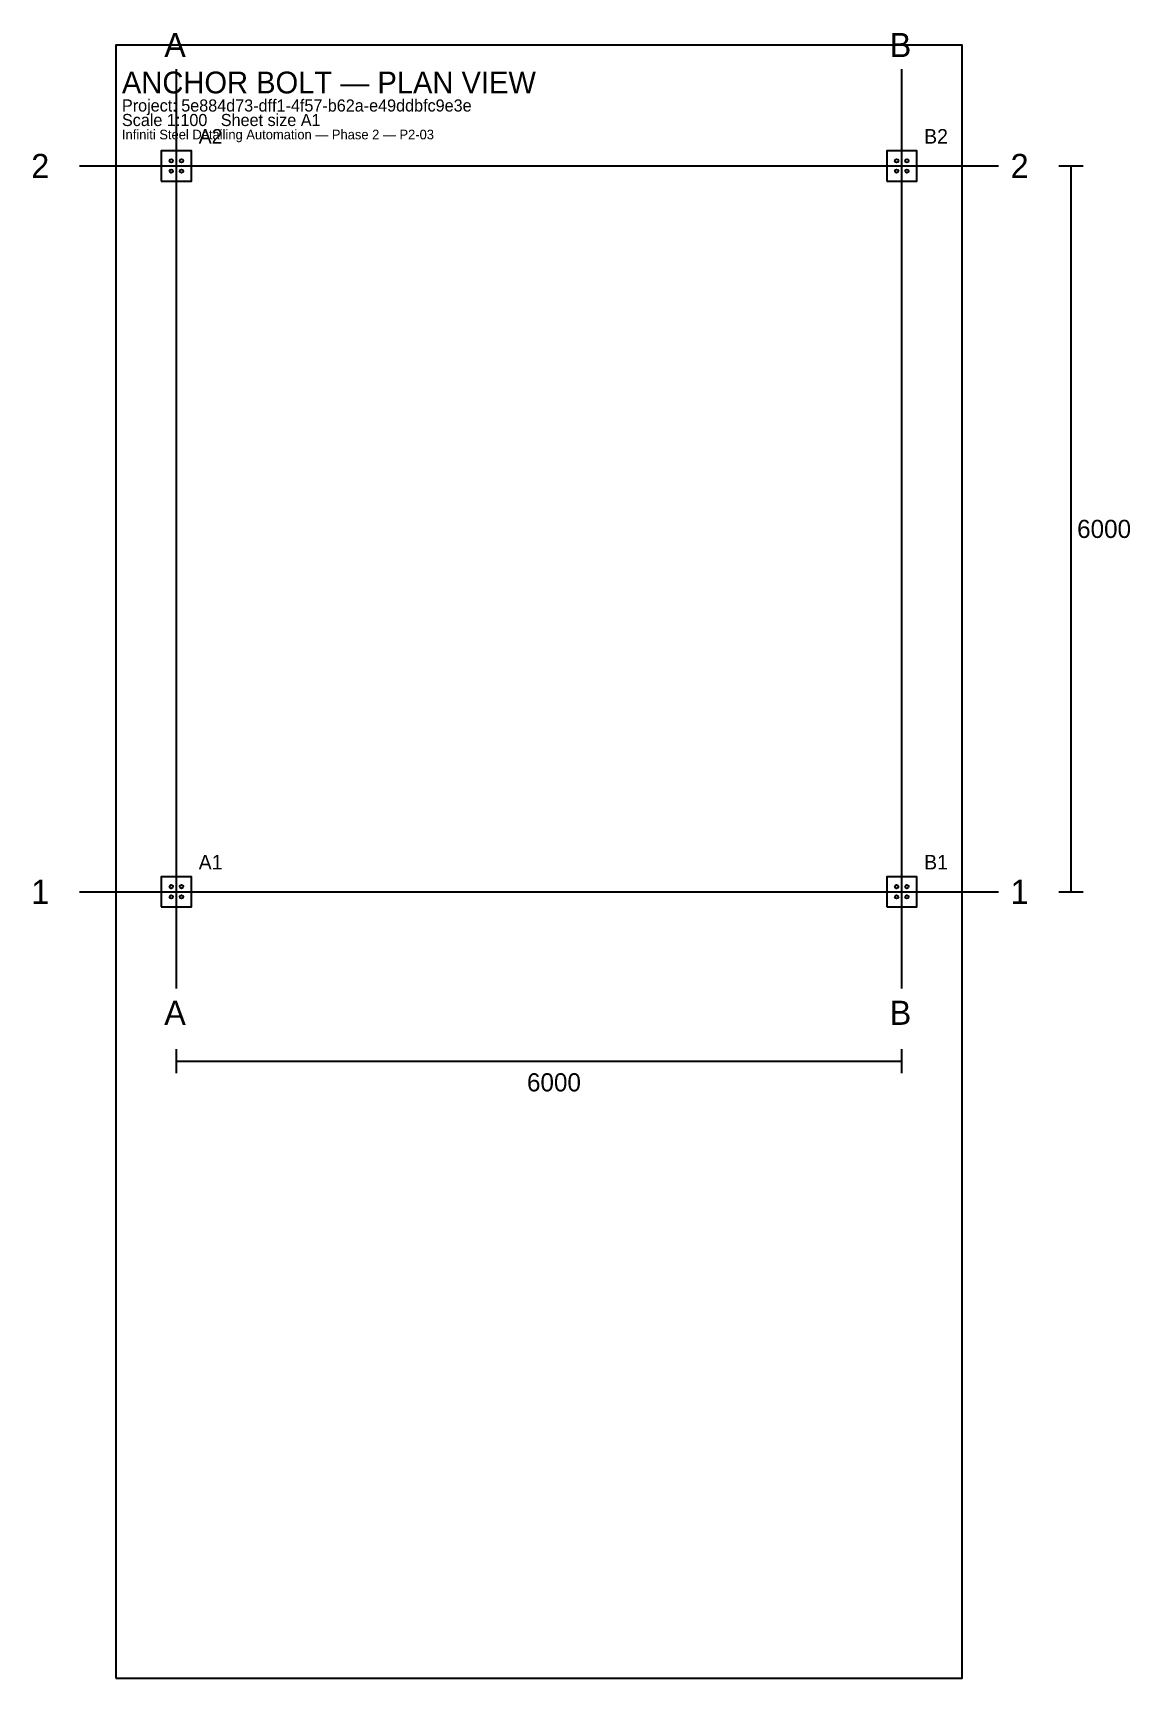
# Model space of a CAD drawing. Header units: metres. Extents: x -1187 to 7888, y -6500 to 7100.
import ezdxf

# ---------------------------------------------------------------- set-up
doc = ezdxf.new("R2010")
doc.units = ezdxf.units.M
for name, color, linetype in [('BASE_PLATE', 7, 'Continuous'), ('BOLTS', 7, 'Continuous'), ('CENTRE', 7, 'Continuous'), ('DIM', 7, 'Continuous'), ('GRID', 7, 'Continuous'), ('TEXT', 7, 'Continuous')]:
    doc.layers.add(name, color=color, linetype=linetype)

msp = doc.modelspace()

# ---------------------------------------------------------------- linework, layer by layer
msp.add_lwpolyline([(-500, -6500), (6500, -6500), (6500, 7000), (-500, 7000)], close=True)
at = {"layer": 'BASE_PLATE'}
for points in [[(-125, 5875), (125, 5875), (125, 6125), (-125, 6125)], [(5875, 5875), (6125, 5875), (6125, 6125), (5875, 6125)], [(-125, -125), (125, -125), (125, 125), (-125, 125)], [(5875, -125), (6125, -125), (6125, 125), (5875, 125)]]:
    msp.add_lwpolyline(points, close=True, dxfattribs=at)
at = {"layer": 'BOLTS'}
for centre in [(-42.5, 6042.5), (42.5, 6042.5), (5957.5, 6042.5), (6042.5, 6042.5), (-42.5, 5957.5), (42.5, 5957.5), (5957.5, 5957.5), (6042.5, 5957.5), (-42.5, 42.5), (42.5, 42.5), (5957.5, 42.5), (6042.5, 42.5), (-42.5, -42.5), (42.5, -42.5), (5957.5, -42.5), (6042.5, -42.5)]:
    msp.add_circle(centre, 14, dxfattribs=at)
at = {"layer": 'CENTRE'}
for p, q in [((0, 5600), (0, 6400)), ((6000, 5600), (6000, 6400)), ((-400, 6000), (400, 6000)), ((5600, 6000), (6400, 6000)), ((0, -400), (0, 400)), ((6000, -400), (6000, 400)), ((-400, 0), (400, 0)), ((5600, 0), (6400, 0))]:
    msp.add_line(p, q, dxfattribs=at)
at = {"layer": 'DIM'}
for p, q in [((7300, 6000), (7500, 6000)), ((7400, 0), (7400, 6000)), ((7300, 0), (7500, 0)), ((0, -1500), (0, -1300)), ((6000, -1500), (6000, -1300)), ((0, -1400), (6000, -1400))]:
    msp.add_line(p, q, dxfattribs=at)
at = {"layer": 'GRID'}
for p, q in [((0, -800), (0, 6800)), ((6000, -800), (6000, 6800)), ((-800, 6000), (6800, 6000)), ((-800, 0), (6800, 0))]:
    msp.add_line(p, q, dxfattribs=at)

# ---------------------------------------------------------------- texts
for s, height, p in [('ANCHOR BOLT — PLAN VIEW', 180, (-450, 6600)), ('Project: 5e884d73-dff1-4f57-b62a-e49ddbfc9e3e', 100, (-450, 6450)), ('Scale 1:100   Sheet size A1', 100, (-450, 6330)), ('Infiniti Steel Detailing Automation — Phase 2 — P2-03', 80, (-450, 6220))]:
    msp.add_text(s, height=height).set_placement(p)
at = {"layer": 'DIM'}
for p in [(7450, 2925), (2900, -1650)]:
    msp.add_text('6000', height=150, dxfattribs=at).set_placement(p)
at = {"layer": 'TEXT'}
for s, height, p in [('A', 200, (-100, 6900)), ('B', 200, (5900, 6900)), ('A2', 120, (185, 6185)), ('B2', 120, (6185, 6185)), ('2', 200, (-1200, 5900)), ('2', 200, (6900, 5900)), ('A1', 120, (185, 185)), ('B1', 120, (6185, 185)), ('1', 200, (-1200, -100)), ('1', 200, (6900, -100)), ('A', 200, (-100, -1100)), ('B', 200, (5900, -1100))]:
    msp.add_text(s, height=height, dxfattribs=at).set_placement(p)

doc.saveas('drawing.dxf')
